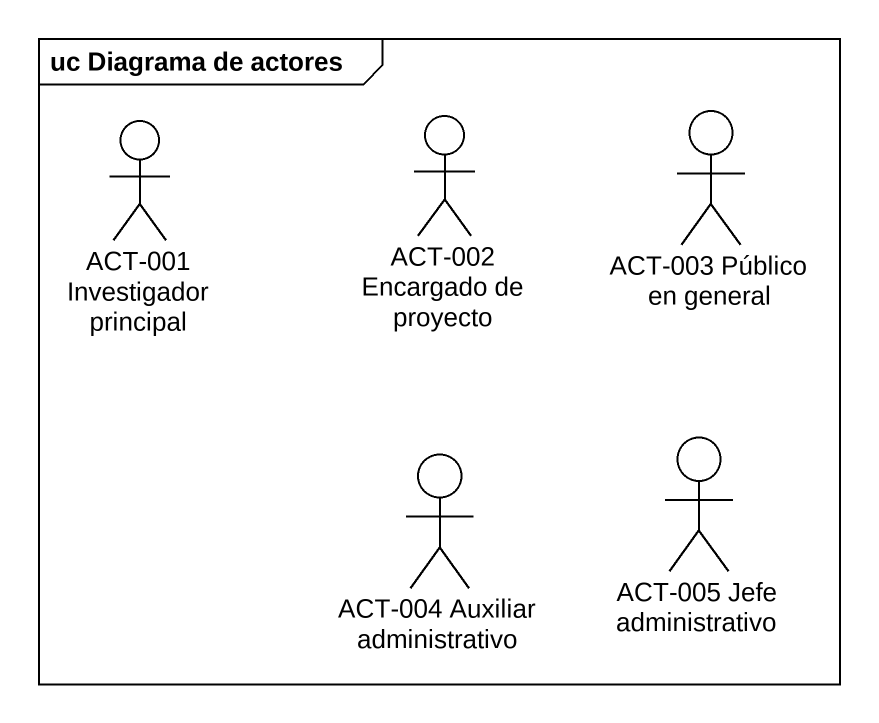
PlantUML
@startuml
mainframe uc Diagrama de actores
actor "ACT-001 Investigador principal" as ACT_001_Investigador
actor "ACT-002 Encargado de proyecto" as ACT_002_Encargado_de
actor "ACT-003 Público en general" as ACT_003_Público_en_general
actor "ACT-005 Jefe administrativo" as ACT_005_Jefe_administrativo
actor "ACT-004 Auxiliar administrativo" as ACT_004_Auxiliar
@enduml
